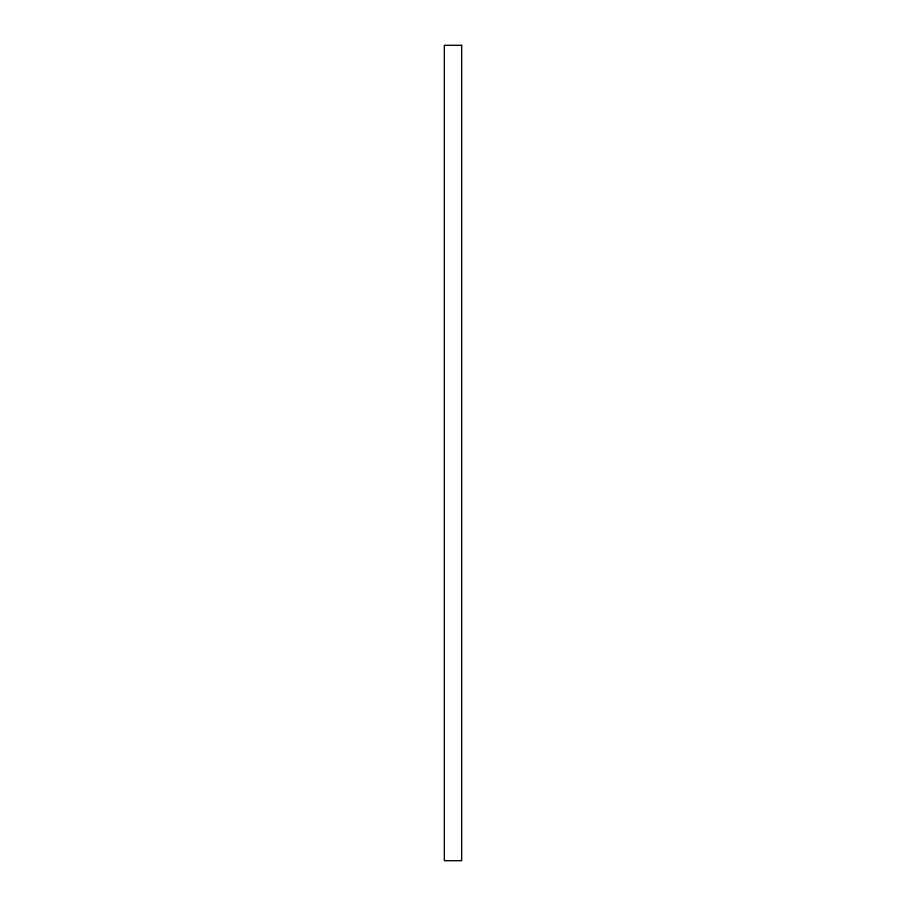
<?xml version="1.0" encoding="UTF-8"?>
<svg xmlns="http://www.w3.org/2000/svg" width="906" height="906" viewBox="0 0 906 906"><rect width="100%" height="100%" fill="white"/><g stroke="black" fill="none" stroke-linecap="round" stroke-linejoin="round"><path stroke-width="1.36" d="M461.664 45.3L444.336 45.3L444.336 860.7L461.664 860.7L461.664 45.3"/></g></svg>
